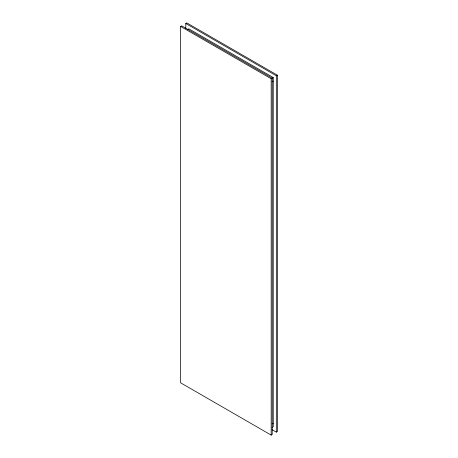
<?xml version="1.0" encoding="UTF-8"?>
<svg xmlns="http://www.w3.org/2000/svg" width="458" height="458" viewBox="0 0 458 458"><rect width="100%" height="100%" fill="white"/><g stroke="black" fill="none" stroke-linecap="round" stroke-linejoin="round"><path stroke-width="0.69" d="M180.647 26.461L181.677 25.871L272.207 78.135L272.207 434.505L271.176 435.1L180.647 382.831L180.647 26.461L271.176 78.73L273.237 77.545L273.237 426.787L272.058 427.463M185.793 28.505L185.793 23.495L186.824 22.9L277.353 75.169L277.353 431.539L276.323 432.129L272.012 429.644M187.706 29.518L188.879 28.837L273.237 77.545M185.793 23.495L276.323 75.759L277.353 75.169M272.058 81.787L273.237 81.106M272.058 423.902L273.237 423.221M276.323 75.759L276.323 432.129M271.176 78.73L271.176 435.1"/></g></svg>
